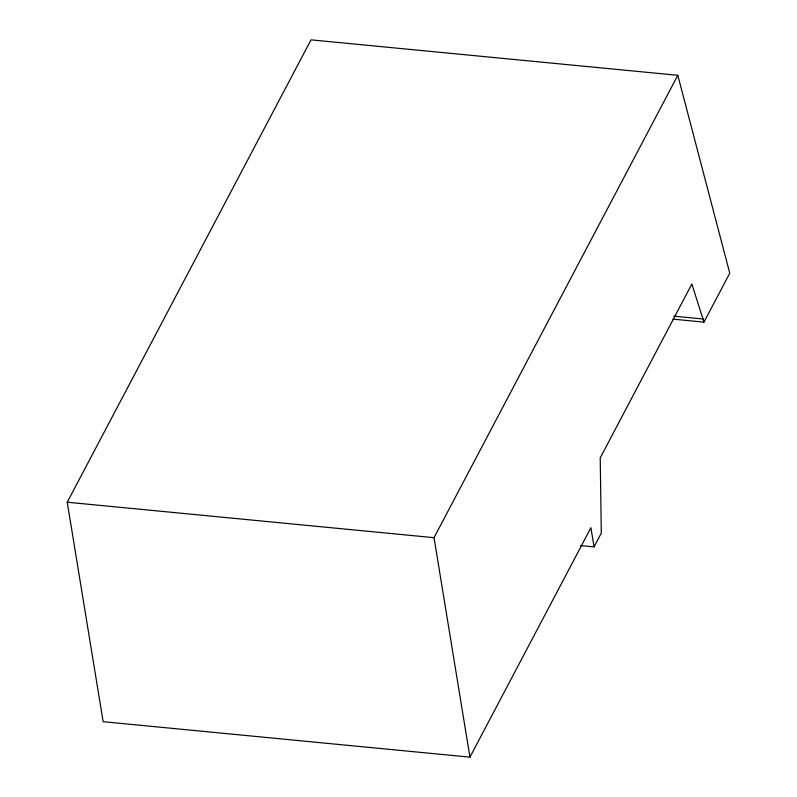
<?xml version="1.0" encoding="UTF-8"?>
<svg xmlns="http://www.w3.org/2000/svg" width="797" height="797" viewBox="0 0 797 797"><rect width="100%" height="100%" fill="white"/><g stroke="black" fill="none" stroke-linecap="round" stroke-linejoin="round"><path stroke-width="1.2" d="M580.425 545.556L594.054 546.881L590.916 527.704L469.941 757.15L103.152 721.693L67.237 502.22L311.019 39.85L677.809 75.307L729.763 273.212L703.97 322.127L672.987 319.139M469.941 757.15L434.026 537.676L677.809 75.307M594.054 546.881L601.297 533.153L600.221 457.867L691.876 284.021L703.97 322.127M673.714 316.15L703.462 319.019M67.237 502.22L434.026 537.676"/></g></svg>
